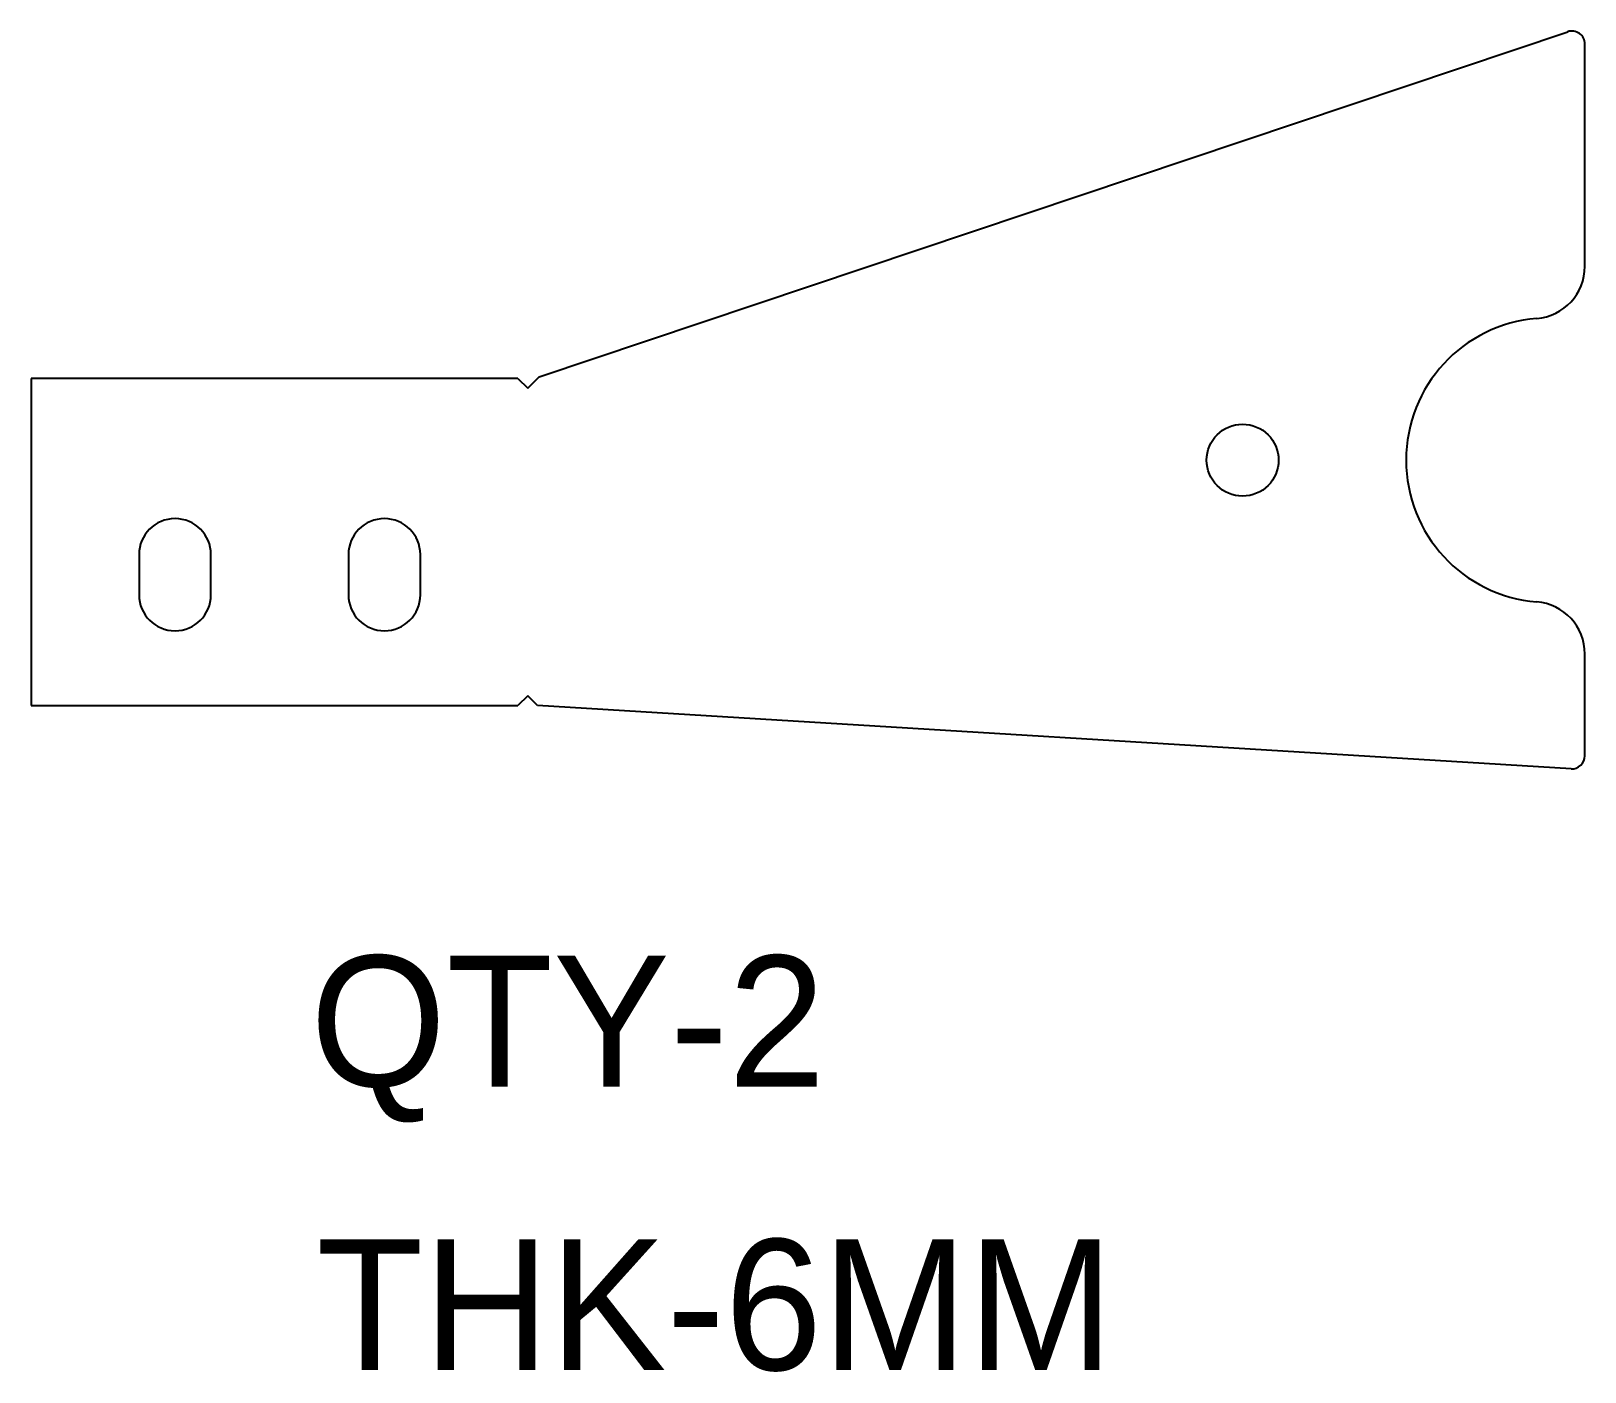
# Model space of a CAD drawing. Header units: millimetres. Extents: x 5 to 243, y -127 to 78.
import ezdxf

# ---------------------------------------------------------------- set-up
doc = ezdxf.new("R2010")
doc.units = ezdxf.units.MM
doc.styles.add('ACISOGDT', font='amgdt.shx')

msp = doc.modelspace()

# ---------------------------------------------------------------- linework, layer by layer
at = {"color": 7, "linetype": 'Continuous', "lineweight": 25}
for p, q in [((82.64, 25.23), (239.87, 77.96)), ((242.5, 42.12), (242.5, 76.07)), ((5, 25), (5, -25)), ((79.41, 25), (5, 25)), ((79.41, 25), (80.91, 23.5)), ((80.91, 23.5), (82.64, 25.23)), ((21.5, -1.93), (21.5, -8.07)), ((32.5, -8.07), (32.5, -1.93)), ((53.5, -1.93), (53.5, -8.07)), ((64.5, -8.07), (64.5, -1.93)), ((242.5, -32.67), (242.5, -17.12)), ((80.91, -23.5), (79.41, -25)), ((82.41, -25), (80.91, -23.5)), ((5, -25), (79.41, -25)), ((240.38, -34.66), (82.41, -25))]:
    msp.add_line(p, q, dxfattribs=at)
msp.add_circle((190.18, 12.5), 5.5, dxfattribs=at)
for centre, radius, start, end in [((240.5, 76.07), 2, 0, 108.5404), ((234.5, 42.12), 8, 274.614, 0), ((236.89, 12.5), 21.72, 94.614, 265.386), ((27, -1.93), 5.5, 0, 180), ((59, -1.93), 5.5, 0, 180), ((27, -8.07), 5.5, 180, 0), ((59, -8.07), 5.5, 180, 0), ((234.5, -17.12), 8, 0, 85.386), ((240.5, -32.67), 2, 266.5, 0)]:
    msp.add_arc(centre, radius, start, end, dxfattribs=at)

# ---------------------------------------------------------------- texts
at = {"lineweight": 25, "ltscale": 5, "char_height": 20, "attachment_point": 1, "style": 'ACISOGDT'}
for s, insert in [('QTY-2', (47.66, -63.21)), ('THK-6MM', (48.63, -106.54))]:
    msp.add_mtext_dynamic_manual_height_columns(s, width=5.6359, gutter_width=15.88, heights=[0], dxfattribs=dict(at, insert=insert))

doc.saveas('drawing.dxf')
